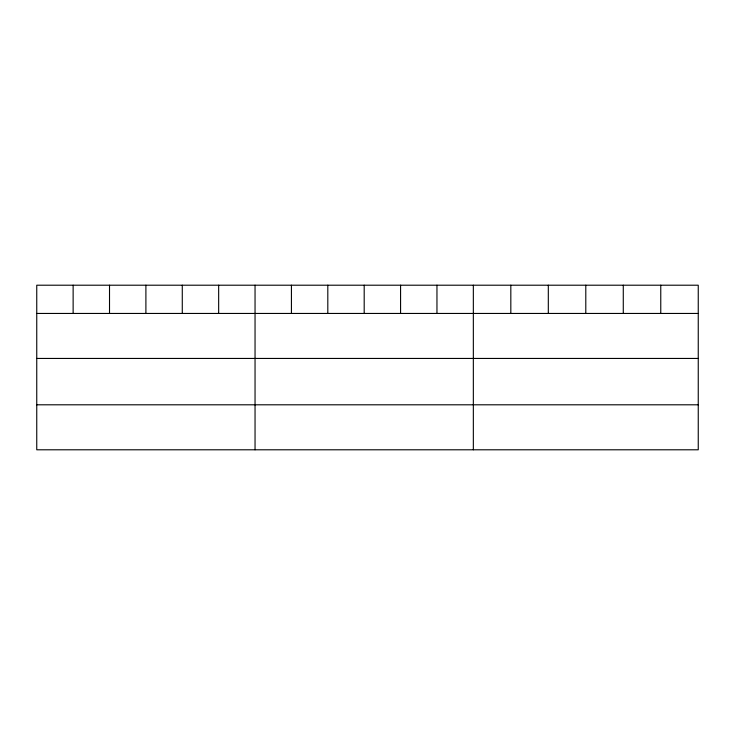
<?xml version="1.0" encoding="UTF-8"?>
<svg xmlns="http://www.w3.org/2000/svg" width="735" height="735" viewBox="0 0 735 735"><rect width="100%" height="100%" fill="white"/><g stroke="black" fill="none" stroke-linecap="round" stroke-linejoin="round"><path stroke-width="1.1" d="M698.25 313.45L698.25 449.792L36.75 449.792L36.75 285.208L698.25 285.208L698.25 313.45L36.75 313.45M36.75 358.441L698.25 358.441M36.75 404.801L698.25 404.801M660.765 285.208L660.765 313.45M623.28 285.208L623.28 313.45M585.795 285.208L585.795 313.45M548.31 285.208L548.31 313.45M510.825 285.208L510.825 313.45M473.34 285.208L473.34 449.792M436.957 285.208L436.957 313.45M400.575 285.208L400.575 313.45M364.192 285.208L364.192 313.45M327.81 285.208L327.81 313.45M291.427 285.208L291.427 313.45M255.045 285.208L255.045 449.792M218.662 285.208L218.662 313.45M182.28 285.208L182.28 313.45M145.898 285.208L145.898 313.45M109.515 285.208L109.515 313.45M73.132 285.208L73.132 313.45"/></g></svg>
